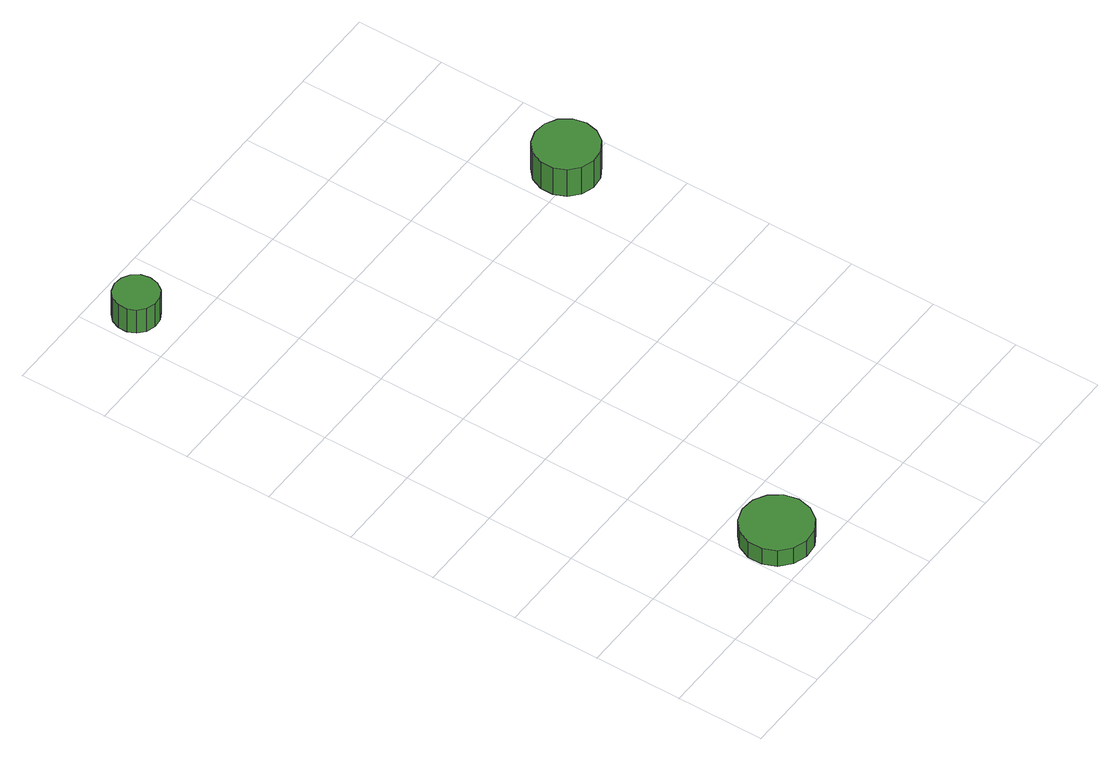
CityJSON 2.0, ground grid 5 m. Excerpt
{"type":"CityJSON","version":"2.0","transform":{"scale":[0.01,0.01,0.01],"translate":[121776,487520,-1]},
"CityObjects":{
"tree1":{"type":"SolitaryVegetationObject","attributes":{"function":"something"},"geometry":[{"type":"MultiSurface","lod":"1","boundaries":[[[0,1,2,3,4,5,6,7,8,9,10,11,12,13,14]],[[15,16,17,18,19,20,21,22,23,24,25,26,27,28,29]],[[0,29,28,1]],[[1,28,27,2]],[[2,27,26,3]],[[3,26,25,4]],[[4,25,24,5]],[[5,24,23,6]],[[6,23,22,7]],[[7,22,21,8]],[[8,21,20,9]],[[9,20,19,10]],[[10,19,18,11]],[[11,18,17,12]],[[12,17,16,13]],[[13,16,15,14]],[[14,15,29,0]]]}]},
"tree2":{"type":"SolitaryVegetationObject","attributes":{"function":"something"},"geometry":[{"type":"MultiSurface","lod":"1","boundaries":[[[30,31,32,33,34,35,36,37,38,39,40,41,42,43,44]],[[45,46,47,48,49,50,51,52,53,54,55,56,57,58,59]],[[30,59,58,31]],[[31,58,57,32]],[[32,57,56,33]],[[33,56,55,34]],[[34,55,54,35]],[[35,54,53,36]],[[36,53,52,37]],[[37,52,51,38]],[[38,51,50,39]],[[39,50,49,40]],[[40,49,48,41]],[[41,48,47,42]],[[42,47,46,43]],[[43,46,45,44]],[[44,45,59,30]]]}]},
"tree3":{"type":"SolitaryVegetationObject","attributes":{"function":"something"},"geometry":[{"type":"MultiSurface","lod":"1","boundaries":[[[60,61,62,63,64,65,66,67,68,69,70,71,72,73,74]],[[75,76,77,78,79,80,81,82,83,84,85,86,87,88,89]],[[60,89,88,61]],[[61,88,87,62]],[[62,87,86,63]],[[63,86,85,64]],[[64,85,84,65]],[[65,84,83,66]],[[66,83,82,67]],[[67,82,81,68]],[[68,81,80,69]],[[69,80,79,70]],[[70,79,78,71]],[[71,78,77,72]],[[72,77,76,73]],[[73,76,75,74]],[[74,75,89,60]]]}]}
},
"vertices":[
[902,227,183],[884,307,183],[836,374,183],[765,415,183],[683,424,183],[605,398,183],[543,343,183],[510,268,183],[510,186,183],[543,110,183],[605,55,183],[683,30,183],[765,38,183],[836,80,183],[884,146,183],[884,146,71],[836,80,71],[765,38,71],[683,30,71],[605,55,71],[543,110,71],[510,186,71],[510,268,71],[543,343,71],[605,398,71],[683,424,71],[765,415,71],[836,374,71],[884,307,71],[902,227,71],
[301,3769,232],[291,3820,232],[260,3862,232],[215,3888,232],[163,3894,232],[113,3877,232],[74,3842,232],[53,3795,232],[53,3742,232],[74,3695,232],[113,3660,232],[163,3644,232],[215,3649,232],[260,3675,232],[291,3718,232],[291,3718,67],[260,3675,67],[215,3649,67],[163,3644,67],[113,3660,67],[74,3695,67],[53,3742,67],[53,3795,67],[74,3842,67],[113,3877,67],[163,3894,67],[215,3888,67],[260,3862,67],[291,3820,67],[301,3769,67],
[2411,2553,259],[2395,2626,259],[2351,2687,259],[2287,2724,259],[2212,2732,259],[2141,2709,259],[2085,2659,259],[2055,2590,259],[2055,2516,259],[2085,2447,259],[2141,2397,259],[2212,2374,259],[2287,2382,259],[2351,2419,259],[2395,2480,259],[2395,2480,68],[2351,2419,68],[2287,2382,68],[2212,2374,68],[2141,2397,68],[2085,2447,68],[2055,2516,68],[2055,2590,68],[2085,2659,68],[2141,2709,68],[2212,2732,68],[2287,2724,68],[2351,2687,68],[2395,2626,68],[2411,2553,68]
]}
